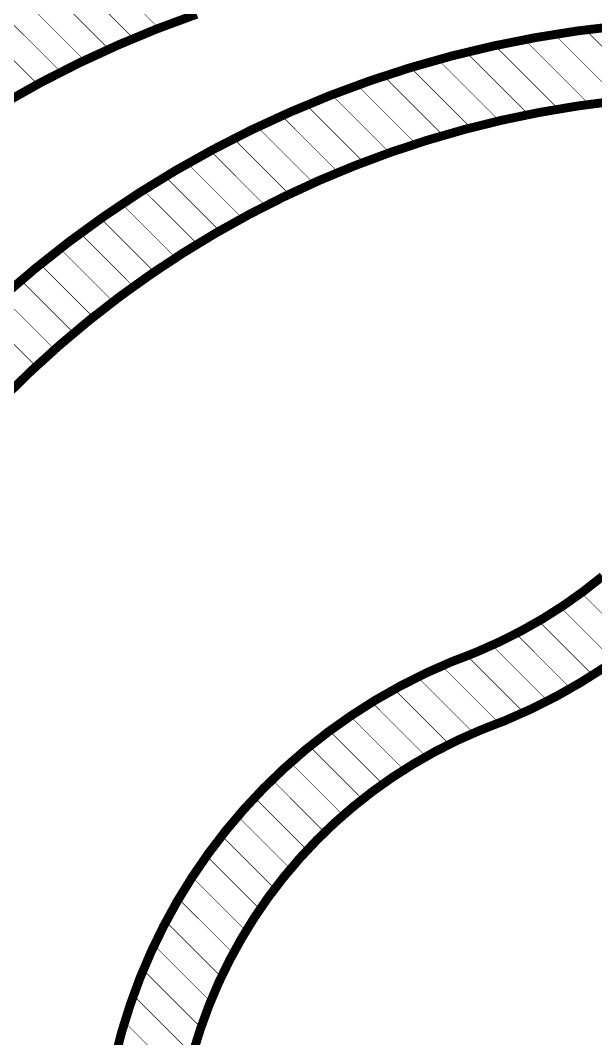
# Model space of a CAD drawing. Header units: inches. Extents: x -4.2 to 12.6, y -6.1 to 3.
# Drawn here: x 7.841 to 8.815, y -1.393 to 0.331 of the extents above; entities that cross this region are included whole.
import ezdxf

# ---------------------------------------------------------------- set-up
doc = ezdxf.new("R2010")
doc.units = ezdxf.units.IN
doc.header["$MEASUREMENT"] = 0
doc.layers.add('Dimension', color=6, linetype='Continuous')

msp = doc.modelspace()

# ---------------------------------------------------------------- linework, layer by layer
at = {"layer": 'Dimension'}
for points, const_width in [([(7.9783, 0.4142), (8.0757, 0.3168)], 0.001), ([(7.9365, 0.396), (8.0332, 0.2993)], 0.001), ([(7.8953, 0.3772), (7.9913, 0.2813)], 0.001), ([(7.8554, 0.3572), (7.9502, 0.2623)], 0.001), ([(8.0723, 0.3163), (8.1395, 0.3411)], 0.015), ([(7.8159, 0.3366), (7.9102, 0.2424)], 0.001), ([(8.7848, 0.3129), (8.8568, 0.3214)], 0.015), ([(7.7771, 0.3154), (7.8706, 0.2219)], 0.001), ([(8.0061, 0.2888), (8.0723, 0.3163)], 0.015), ([(8.7132, 0.3015), (8.7848, 0.3129)], 0.015), ([(8.7974, 0.3151), (8.9133, 0.1992)], 0.001), ([(7.941, 0.2588), (8.0061, 0.2888)], 0.015), ([(8.5716, 0.2705), (8.6421, 0.2874)], 0.015), ([(8.6421, 0.2874), (8.7132, 0.3015)], 0.015), ([(8.694, 0.2985), (8.8049, 0.1876)], 0.001), ([(8.7451, 0.3074), (8.8583, 0.1942)], 0.001), ([(8.5018, 0.2508), (8.5716, 0.2705)], 0.015), ([(8.5955, 0.277), (8.7021, 0.1704)], 0.001), ([(8.644, 0.2885), (8.7528, 0.1797)], 0.001), ([(7.8771, 0.2263), (7.941, 0.2588)], 0.015), ([(8.548, 0.2646), (8.6525, 0.16)], 0.001), ([(8.4329, 0.2284), (8.5018, 0.2508)], 0.015), ([(8.5012, 0.2513), (8.6044, 0.1481)], 0.001), ([(7.8146, 0.1913), (7.8771, 0.2263)], 0.015), ([(8.3649, 0.2033), (8.4329, 0.2284)], 0.015), ([(8.4559, 0.2366), (8.5575, 0.135)], 0.001), ([(8.2979, 0.1755), (8.3649, 0.2033)], 0.015), ([(8.4113, 0.2212), (8.5115, 0.121)], 0.001), ([(8.3675, 0.205), (8.4665, 0.1061)], 0.001), ([(8.7206, 0.175), (8.785, 0.1858)], 0.015), ([(8.785, 0.1858), (8.8497, 0.1942)], 0.015), ([(8.2321, 0.1452), (8.2979, 0.1755)], 0.015), ([(8.325, 0.1875), (8.4227, 0.0898)], 0.001), ([(8.6567, 0.1618), (8.7206, 0.175)], 0.015), ([(8.2831, 0.1695), (8.3799, 0.0726)], 0.001), ([(8.5933, 0.1461), (8.6567, 0.1618)], 0.015), ([(8.1675, 0.1122), (8.2321, 0.1452)], 0.015), ([(8.242, 0.1505), (8.3378, 0.0547)], 0.001), ([(8.5306, 0.128), (8.5933, 0.1461)], 0.015), ([(8.2019, 0.1306), (8.2968, 0.0358)], 0.001), ([(8.4686, 0.1076), (8.5306, 0.128)], 0.015), ([(8.1042, 0.0768), (8.1675, 0.1122)], 0.015), ([(8.1624, 0.1102), (8.2567, 0.0158)], 0.001), ([(8.4074, 0.0848), (8.4686, 0.1076)], 0.015), ([(8.1239, 0.0886), (8.2173, -0.0048)], 0.001), ([(8.3471, 0.0598), (8.4074, 0.0848)], 0.015), ([(8.0424, 0.0389), (8.1042, 0.0768)], 0.015), ([(8.0861, 0.0664), (8.1788, -0.0263)], 0.001), ([(8.2879, 0.0324), (8.3471, 0.0598)], 0.015), ([(7.9821, -0.0014), (8.0424, 0.0389)], 0.015), ([(8.0489, 0.0436), (8.1413, -0.0487)], 0.001), ([(8.2297, 0.0029), (8.2879, 0.0324)], 0.015), ([(8.0127, 0.0198), (8.1043, -0.0718)], 0.001), ([(7.9235, -0.044), (7.9821, -0.0014)], 0.015), ([(8.1726, -0.0289), (8.2297, 0.0029)], 0.015), ([(7.9769, -0.0044), (8.0682, -0.0957)], 0.001), ([(7.9422, -0.0296), (8.0331, -0.1206)], 0.001), ([(8.1168, -0.0628), (8.1726, -0.0289)], 0.015), ([(7.8666, -0.0889), (7.9235, -0.044)], 0.015), ([(7.908, -0.0555), (7.9985, -0.146)], 0.001), ([(8.0624, -0.0988), (8.1168, -0.0628)], 0.015), ([(7.8114, -0.136), (7.8666, -0.0889)], 0.015), ([(7.8744, -0.0819), (7.9647, -0.1722)], 0.001), ([(8.0093, -0.1368), (8.0624, -0.0988)], 0.015), ([(7.8418, -0.1093), (7.9319, -0.1993)], 0.001), ([(7.8095, -0.137), (7.8995, -0.227)], 0.001), ([(7.9578, -0.1768), (8.0093, -0.1368)], 0.015), ([(7.7783, -0.1658), (7.868, -0.2555)], 0.001), ([(7.9077, -0.2188), (7.9578, -0.1768)], 0.015), ([(7.8593, -0.2626), (7.9077, -0.2188)], 0.015), ([(7.8127, -0.3082), (7.8593, -0.2626)], 0.015), ([(8.794, -0.636), (8.8267, -0.6103)], 0.015), ([(8.76, -0.6601), (8.794, -0.636)], 0.015), ([(8.7903, -0.6378), (8.8809, -0.7283)], 0.001), ([(8.7249, -0.6824), (8.76, -0.6601)], 0.015), ([(8.755, -0.6625), (8.8463, -0.7537)], 0.001), ([(8.6887, -0.7029), (8.7249, -0.6824)], 0.015), ([(8.718, -0.6855), (8.8103, -0.7778)], 0.001), ([(8.6515, -0.7216), (8.6887, -0.7029)], 0.015), ([(8.6794, -0.7068), (8.7729, -0.8004)], 0.001), ([(8.6134, -0.7385), (8.6515, -0.7216)], 0.015), ([(8.5715, -0.7548), (8.5941, -0.7462)], 0.015), ([(8.5941, -0.7462), (8.6134, -0.7385)], 0.015), ([(8.6389, -0.7264), (8.7341, -0.8216)], 0.001), ([(8.5273, -0.7743), (8.5715, -0.7548)], 0.015), ([(8.5968, -0.7443), (8.6937, -0.8412)], 0.001), ([(8.7898, -0.79), (8.8303, -0.7643)], 0.015), ([(8.4842, -0.7961), (8.5273, -0.7743)], 0.015), ([(8.5542, -0.7617), (8.6517, -0.8592)], 0.001), ([(8.4421, -0.8199), (8.4842, -0.7961)], 0.015), ([(8.5132, -0.7807), (8.609, -0.8764)], 0.001), ([(8.7481, -0.8137), (8.7898, -0.79)], 0.015), ([(8.4737, -0.8012), (8.5679, -0.8954)], 0.001), ([(8.7052, -0.8353), (8.7481, -0.8137)], 0.015), ([(8.4014, -0.8459), (8.4421, -0.8199)], 0.015), ([(8.4357, -0.8232), (8.5286, -0.9161)], 0.001), ([(8.362, -0.8738), (8.4014, -0.8459)], 0.015), ([(8.6613, -0.8547), (8.7052, -0.8353)], 0.015), ([(8.3992, -0.8467), (8.4911, -0.9385)], 0.001), ([(8.6194, -0.871), (8.6389, -0.8633)], 0.015), ([(8.6389, -0.8633), (8.6613, -0.8547)], 0.015), ([(8.6389, -0.8633), (8.6389, -0.8633)], 0.015), ([(8.324, -0.9037), (8.362, -0.8738)], 0.015), ([(8.3641, -0.8716), (8.4551, -0.9626)], 0.001), ([(8.581, -0.888), (8.6194, -0.871)], 0.015), ([(8.2876, -0.9355), (8.324, -0.9037)], 0.015), ([(8.5435, -0.9069), (8.581, -0.888)], 0.015), ([(8.3304, -0.8979), (8.4208, -0.9883)], 0.001), ([(8.507, -0.9277), (8.5435, -0.9069)], 0.015), ([(8.2529, -0.969), (8.2876, -0.9355)], 0.015), ([(8.2981, -0.9256), (8.388, -1.0155)], 0.001), ([(8.4715, -0.9502), (8.507, -0.9277)], 0.015), ([(8.4373, -0.9745), (8.4715, -0.9502)], 0.015), ([(8.2198, -1.0043), (8.2529, -0.969)], 0.015), ([(8.2671, -0.9545), (8.3567, -1.0442)], 0.001), ([(8.4043, -1.0005), (8.4373, -0.9745)], 0.015), ([(8.1886, -1.0411), (8.2198, -1.0043)], 0.015), ([(8.2373, -0.9848), (8.327, -1.0745)], 0.001), ([(8.3726, -1.0281), (8.4043, -1.0005)], 0.015), ([(8.2089, -1.0164), (8.2988, -1.1063)], 0.001), ([(8.1593, -1.0795), (8.1886, -1.0411)], 0.015), ([(8.3424, -1.0573), (8.3726, -1.0281)], 0.015), ([(8.1818, -1.0493), (8.2721, -1.1396)], 0.001), ([(8.3137, -1.0879), (8.3424, -1.0573)], 0.015), ([(8.1319, -1.1193), (8.1593, -1.0795)], 0.015), ([(8.156, -1.0835), (8.247, -1.1745)], 0.001), ([(8.2865, -1.12), (8.3137, -1.0879)], 0.015), ([(8.1065, -1.1604), (8.1319, -1.1193)], 0.015), ([(8.1316, -1.1191), (8.2235, -1.211)], 0.001), ([(8.261, -1.1533), (8.2865, -1.12)], 0.015), ([(8.0833, -1.2028), (8.1065, -1.1604)], 0.015), ([(8.2372, -1.1879), (8.261, -1.1533)], 0.015), ([(8.1087, -1.1562), (8.2017, -1.2491)], 0.001), ([(8.2152, -1.2237), (8.2372, -1.1879)], 0.015), ([(8.0622, -1.2463), (8.0833, -1.2028)], 0.015), ([(8.0873, -1.1948), (8.1815, -1.289)], 0.001), ([(8.195, -1.2605), (8.2152, -1.2237)], 0.015), ([(8.0433, -1.2907), (8.0622, -1.2463)], 0.015), ([(8.0674, -1.2348), (8.1632, -1.3307)], 0.001), ([(8.1766, -1.2983), (8.195, -1.2605)], 0.015), ([(8.0267, -1.3361), (8.0433, -1.2907)], 0.015), ([(8.049, -1.2765), (8.1468, -1.3743)], 0.001), ([(8.1602, -1.337), (8.1766, -1.2983)], 0.015), ([(8.0324, -1.3198), (8.1326, -1.4201)], 0.001), ([(8.0123, -1.3822), (8.0267, -1.3361)], 0.015), ([(8.1458, -1.3764), (8.1602, -1.337)], 0.015), ([(8.0003, -1.429), (8.0123, -1.3822)], 0.015), ([(8.0175, -1.365), (8.1208, -1.4683)], 0.001), ([(8.1333, -1.4165), (8.1458, -1.3764)], 0.015)]:
    msp.add_lwpolyline(points, dxfattribs=dict(at, const_width=const_width))
for points, const_width in [([(8.0685, 0.3163, 1), (8.076, 0.3163, 1)], 0.0075), ([(8.0685, 0.3163, 1), (8.076, 0.3163, 1)], 0.0075), ([(8.0755, 0.3168, 1), (8.076, 0.3168, 1)], 0.0005), ([(8.7811, 0.3129, 1), (8.7886, 0.3129, 1)], 0.0075), ([(8.7811, 0.3129, 1), (8.7886, 0.3129, 1)], 0.0075), ([(8.7971, 0.3151, 1), (8.7976, 0.3151, 1)], 0.0005), ([(8.0023, 0.2888, 1), (8.0098, 0.2888, 1)], 0.0075), ([(8.0023, 0.2888, 1), (8.0098, 0.2888, 1)], 0.0075), ([(8.033, 0.2993, 1), (8.0335, 0.2993, 1)], 0.0005), ([(8.6384, 0.2874, 1), (8.6459, 0.2874, 1)], 0.0075), ([(8.6384, 0.2874, 1), (8.6459, 0.2874, 1)], 0.0075), ([(8.6938, 0.2985, 1), (8.6943, 0.2985, 1)], 0.0005), ([(8.7095, 0.3015, 1), (8.717, 0.3015, 1)], 0.0075), ([(8.7095, 0.3015, 1), (8.717, 0.3015, 1)], 0.0075), ([(8.7449, 0.3074, 1), (8.7454, 0.3074, 1)], 0.0005), ([(7.991, 0.2813, 1), (7.9915, 0.2813, 1)], 0.0005), ([(8.5679, 0.2705, 1), (8.5754, 0.2705, 1)], 0.0075), ([(8.5679, 0.2705, 1), (8.5754, 0.2705, 1)], 0.0075), ([(8.5953, 0.277, 1), (8.5958, 0.277, 1)], 0.0005), ([(8.6437, 0.2885, 1), (8.6442, 0.2885, 1)], 0.0005), ([(7.9372, 0.2588, 1), (7.9447, 0.2588, 1)], 0.0075), ([(7.9372, 0.2588, 1), (7.9447, 0.2588, 1)], 0.0075), ([(7.9499, 0.2623, 1), (7.9504, 0.2623, 1)], 0.0005), ([(8.5477, 0.2646, 1), (8.5482, 0.2646, 1)], 0.0005), ([(7.9099, 0.2424, 1), (7.9104, 0.2424, 1)], 0.0005), ([(8.4981, 0.2508, 1), (8.5056, 0.2508, 1)], 0.0075), ([(8.4981, 0.2508, 1), (8.5056, 0.2508, 1)], 0.0075), ([(8.5009, 0.2513, 1), (8.5014, 0.2513, 1)], 0.0005), ([(7.8734, 0.2263, 1), (7.8809, 0.2263, 1)], 0.0075), ([(7.8734, 0.2263, 1), (7.8809, 0.2263, 1)], 0.0075), ([(8.4291, 0.2284, 1), (8.4366, 0.2284, 1)], 0.0075), ([(8.4291, 0.2284, 1), (8.4366, 0.2284, 1)], 0.0075), ([(8.4557, 0.2366, 1), (8.4562, 0.2366, 1)], 0.0005), ([(7.8704, 0.2219, 1), (7.8709, 0.2219, 1)], 0.0005), ([(8.3611, 0.2033, 1), (8.3686, 0.2033, 1)], 0.0075), ([(8.3611, 0.2033, 1), (8.3686, 0.2033, 1)], 0.0075), ([(8.4111, 0.2212, 1), (8.4116, 0.2212, 1)], 0.0005), ([(8.3673, 0.205, 1), (8.3678, 0.205, 1)], 0.0005), ([(8.7812, 0.1858, 1), (8.7887, 0.1858, 1)], 0.0075), ([(8.7812, 0.1858, 1), (8.7887, 0.1858, 1)], 0.0075), ([(8.2941, 0.1755, 1), (8.3016, 0.1755, 1)], 0.0075), ([(8.2941, 0.1755, 1), (8.3016, 0.1755, 1)], 0.0075), ([(8.3248, 0.1875, 1), (8.3253, 0.1875, 1)], 0.0005), ([(8.7168, 0.175, 1), (8.7243, 0.175, 1)], 0.0075), ([(8.7168, 0.175, 1), (8.7243, 0.175, 1)], 0.0075), ([(8.7526, 0.1797, 1), (8.7531, 0.1797, 1)], 0.0005), ([(8.8046, 0.1876, 1), (8.8051, 0.1876, 1)], 0.0005), ([(8.2828, 0.1695, 1), (8.2833, 0.1695, 1)], 0.0005), ([(8.6529, 0.1618, 1), (8.6604, 0.1618, 1)], 0.0075), ([(8.6529, 0.1618, 1), (8.6604, 0.1618, 1)], 0.0075), ([(8.6523, 0.16, 1), (8.6528, 0.16, 1)], 0.0005), ([(8.7019, 0.1704, 1), (8.7024, 0.1704, 1)], 0.0005), ([(8.2283, 0.1452, 1), (8.2358, 0.1452, 1)], 0.0075), ([(8.2283, 0.1452, 1), (8.2358, 0.1452, 1)], 0.0075), ([(8.2418, 0.1505, 1), (8.2423, 0.1505, 1)], 0.0005), ([(8.5896, 0.1461, 1), (8.5971, 0.1461, 1)], 0.0075), ([(8.5896, 0.1461, 1), (8.5971, 0.1461, 1)], 0.0075), ([(8.6042, 0.1481, 1), (8.6047, 0.1481, 1)], 0.0005), ([(8.2017, 0.1306, 1), (8.2022, 0.1306, 1)], 0.0005), ([(8.5113, 0.121, 1), (8.5118, 0.121, 1)], 0.0005), ([(8.5268, 0.128, 1), (8.5343, 0.128, 1)], 0.0075), ([(8.5268, 0.128, 1), (8.5343, 0.128, 1)], 0.0075), ([(8.5572, 0.135, 1), (8.5577, 0.135, 1)], 0.0005), ([(8.1637, 0.1122, 1), (8.1712, 0.1122, 1)], 0.0075), ([(8.1637, 0.1122, 1), (8.1712, 0.1122, 1)], 0.0075), ([(8.1621, 0.1102, 1), (8.1626, 0.1102, 1)], 0.0005), ([(8.4648, 0.1076, 1), (8.4723, 0.1076, 1)], 0.0075), ([(8.4648, 0.1076, 1), (8.4723, 0.1076, 1)], 0.0075), ([(8.4662, 0.1061, 1), (8.4667, 0.1061, 1)], 0.0005), ([(8.1237, 0.0886, 1), (8.1242, 0.0886, 1)], 0.0005), ([(8.4037, 0.0848, 1), (8.4112, 0.0848, 1)], 0.0075), ([(8.4037, 0.0848, 1), (8.4112, 0.0848, 1)], 0.0075), ([(8.4225, 0.0898, 1), (8.423, 0.0898, 1)], 0.0005), ([(8.1005, 0.0768, 1), (8.108, 0.0768, 1)], 0.0075), ([(8.1005, 0.0768, 1), (8.108, 0.0768, 1)], 0.0075), ([(8.3796, 0.0726, 1), (8.3801, 0.0726, 1)], 0.0005), ([(8.0858, 0.0664, 1), (8.0863, 0.0664, 1)], 0.0005), ([(8.3376, 0.0547, 1), (8.3381, 0.0547, 1)], 0.0005), ([(8.3434, 0.0598, 1), (8.3509, 0.0598, 1)], 0.0075), ([(8.3434, 0.0598, 1), (8.3509, 0.0598, 1)], 0.0075), ([(8.0387, 0.0389, 1), (8.0462, 0.0389, 1)], 0.0075), ([(8.0387, 0.0389, 1), (8.0462, 0.0389, 1)], 0.0075), ([(8.0486, 0.0436, 1), (8.0491, 0.0436, 1)], 0.0005), ([(8.2841, 0.0324, 1), (8.2916, 0.0324, 1)], 0.0075), ([(8.2841, 0.0324, 1), (8.2916, 0.0324, 1)], 0.0075), ([(8.2965, 0.0358, 1), (8.297, 0.0358, 1)], 0.0005), ([(8.0124, 0.0198, 1), (8.0129, 0.0198, 1)], 0.0005), ([(7.9784, -0.0014, 1), (7.9859, -0.0014, 1)], 0.0075), ([(7.9784, -0.0014, 1), (7.9859, -0.0014, 1)], 0.0075), ([(8.2259, 0.0029, 1), (8.2334, 0.0029, 1)], 0.0075), ([(8.2259, 0.0029, 1), (8.2334, 0.0029, 1)], 0.0075), ([(8.2564, 0.0158, 1), (8.2569, 0.0158, 1)], 0.0005), ([(7.9767, -0.0044, 1), (7.9772, -0.0044, 1)], 0.0005), ([(8.2171, -0.0048, 1), (8.2176, -0.0048, 1)], 0.0005), ([(7.9419, -0.0296, 1), (7.9424, -0.0296, 1)], 0.0005), ([(8.1689, -0.0289, 1), (8.1764, -0.0289, 1)], 0.0075), ([(8.1689, -0.0289, 1), (8.1764, -0.0289, 1)], 0.0075), ([(8.1785, -0.0263, 1), (8.179, -0.0263, 1)], 0.0005), ([(7.9197, -0.044, 1), (7.9272, -0.044, 1)], 0.0075), ([(7.9197, -0.044, 1), (7.9272, -0.044, 1)], 0.0075), ([(8.141, -0.0487, 1), (8.1415, -0.0487, 1)], 0.0005), ([(7.9077, -0.0555, 1), (7.9082, -0.0555, 1)], 0.0005), ([(8.1131, -0.0628, 1), (8.1206, -0.0628, 1)], 0.0075), ([(8.1131, -0.0628, 1), (8.1206, -0.0628, 1)], 0.0075), ([(7.8628, -0.0889, 1), (7.8703, -0.0889, 1)], 0.0075), ([(7.8628, -0.0889, 1), (7.8703, -0.0889, 1)], 0.0075), ([(7.8742, -0.0819, 1), (7.8747, -0.0819, 1)], 0.0005), ([(8.1041, -0.0718, 1), (8.1046, -0.0718, 1)], 0.0005), ([(8.0586, -0.0988, 1), (8.0661, -0.0988, 1)], 0.0075), ([(8.0586, -0.0988, 1), (8.0661, -0.0988, 1)], 0.0075), ([(8.068, -0.0957, 1), (8.0685, -0.0957, 1)], 0.0005), ([(7.8415, -0.1093, 1), (7.842, -0.1093, 1)], 0.0005), ([(8.0328, -0.1206, 1), (8.0333, -0.1206, 1)], 0.0005), ([(8.0056, -0.1368, 1), (8.0131, -0.1368, 1)], 0.0075), ([(8.0056, -0.1368, 1), (8.0131, -0.1368, 1)], 0.0075), ([(7.9983, -0.146, 1), (7.9988, -0.146, 1)], 0.0005), ([(7.954, -0.1768, 1), (7.9615, -0.1768, 1)], 0.0075), ([(7.954, -0.1768, 1), (7.9615, -0.1768, 1)], 0.0075), ([(7.9645, -0.1722, 1), (7.965, -0.1722, 1)], 0.0005), ([(7.9316, -0.1993, 1), (7.9321, -0.1993, 1)], 0.0005), ([(7.904, -0.2188, 1), (7.9115, -0.2188, 1)], 0.0075), ([(7.904, -0.2188, 1), (7.9115, -0.2188, 1)], 0.0075), ([(7.8993, -0.227, 1), (7.8998, -0.227, 1)], 0.0005), ([(7.8556, -0.2626, 1), (7.8631, -0.2626, 1)], 0.0075), ([(7.8556, -0.2626, 1), (7.8631, -0.2626, 1)], 0.0075), ([(7.8678, -0.2555, 1), (7.8683, -0.2555, 1)], 0.0005), ([(8.7902, -0.636, 1), (8.7977, -0.636, 1)], 0.0075), ([(8.7902, -0.636, 1), (8.7977, -0.636, 1)], 0.0075), ([(8.7901, -0.6378, 1), (8.7906, -0.6378, 1)], 0.0005), ([(8.7562, -0.6601, 1), (8.7637, -0.6601, 1)], 0.0075), ([(8.7562, -0.6601, 1), (8.7637, -0.6601, 1)], 0.0075), ([(8.7547, -0.6625, 1), (8.7552, -0.6625, 1)], 0.0005), ([(8.7211, -0.6824, 1), (8.7286, -0.6824, 1)], 0.0075), ([(8.7211, -0.6824, 1), (8.7286, -0.6824, 1)], 0.0075), ([(8.7178, -0.6855, 1), (8.7183, -0.6855, 1)], 0.0005), ([(8.6791, -0.7068, 1), (8.6796, -0.7068, 1)], 0.0005), ([(8.6849, -0.7029, 1), (8.6924, -0.7029, 1)], 0.0075), ([(8.6849, -0.7029, 1), (8.6924, -0.7029, 1)], 0.0075), ([(8.6477, -0.7216, 1), (8.6552, -0.7216, 1)], 0.0075), ([(8.6477, -0.7216, 1), (8.6552, -0.7216, 1)], 0.0075), ([(8.5903, -0.7462, 1), (8.5978, -0.7462, 1)], 0.0075), ([(8.5903, -0.7462, 1), (8.5978, -0.7462, 1)], 0.0075), ([(8.6096, -0.7385, 1), (8.6171, -0.7385, 1)], 0.0075), ([(8.6096, -0.7385, 1), (8.6171, -0.7385, 1)], 0.0075), ([(8.6387, -0.7264, 1), (8.6392, -0.7264, 1)], 0.0005), ([(8.5678, -0.7548, 1), (8.5753, -0.7548, 1)], 0.0075), ([(8.5678, -0.7548, 1), (8.5753, -0.7548, 1)], 0.0075), ([(8.5966, -0.7443, 1), (8.5971, -0.7443, 1)], 0.0005), ([(8.5236, -0.7743, 1), (8.5311, -0.7743, 1)], 0.0075), ([(8.5236, -0.7743, 1), (8.5311, -0.7743, 1)], 0.0075), ([(8.554, -0.7617, 1), (8.5545, -0.7617, 1)], 0.0005), ([(8.4804, -0.7961, 1), (8.4879, -0.7961, 1)], 0.0075), ([(8.4804, -0.7961, 1), (8.4879, -0.7961, 1)], 0.0075), ([(8.5129, -0.7807, 1), (8.5134, -0.7807, 1)], 0.0005), ([(8.7861, -0.79, 1), (8.7936, -0.79, 1)], 0.0075), ([(8.7861, -0.79, 1), (8.7936, -0.79, 1)], 0.0075), ([(8.8101, -0.7778, 1), (8.8106, -0.7778, 1)], 0.0005), ([(8.4735, -0.8012, 1), (8.474, -0.8012, 1)], 0.0005), ([(8.7444, -0.8137, 1), (8.7519, -0.8137, 1)], 0.0075), ([(8.7444, -0.8137, 1), (8.7519, -0.8137, 1)], 0.0075), ([(8.7727, -0.8004, 1), (8.7732, -0.8004, 1)], 0.0005), ([(8.4384, -0.8199, 1), (8.4459, -0.8199, 1)], 0.0075), ([(8.4384, -0.8199, 1), (8.4459, -0.8199, 1)], 0.0075), ([(8.4355, -0.8232, 1), (8.436, -0.8232, 1)], 0.0005), ([(8.7338, -0.8216, 1), (8.7343, -0.8216, 1)], 0.0005), ([(8.3976, -0.8459, 1), (8.4051, -0.8459, 1)], 0.0075), ([(8.3976, -0.8459, 1), (8.4051, -0.8459, 1)], 0.0075), ([(8.6934, -0.8412, 1), (8.6939, -0.8412, 1)], 0.0005), ([(8.7015, -0.8353, 1), (8.709, -0.8353, 1)], 0.0075), ([(8.7015, -0.8353, 1), (8.709, -0.8353, 1)], 0.0075), ([(8.3989, -0.8467, 1), (8.3994, -0.8467, 1)], 0.0005), ([(8.6352, -0.8633, 1), (8.6427, -0.8633, 1)], 0.0075), ([(8.6352, -0.8633, 1), (8.6427, -0.8633, 1)], 0.0075), ([(8.6352, -0.8633, 1), (8.6427, -0.8633, 1)], 0.0075), ([(8.6352, -0.8633, 1), (8.6427, -0.8633, 1)], 0.0075), ([(8.6514, -0.8592, 1), (8.6519, -0.8592, 1)], 0.0005), ([(8.6576, -0.8547, 1), (8.6651, -0.8547, 1)], 0.0075), ([(8.6576, -0.8547, 1), (8.6651, -0.8547, 1)], 0.0075), ([(8.3582, -0.8738, 1), (8.3657, -0.8738, 1)], 0.0075), ([(8.3582, -0.8738, 1), (8.3657, -0.8738, 1)], 0.0075), ([(8.3638, -0.8716, 1), (8.3643, -0.8716, 1)], 0.0005), ([(8.6087, -0.8764, 1), (8.6092, -0.8764, 1)], 0.0005), ([(8.6157, -0.871, 1), (8.6232, -0.871, 1)], 0.0075), ([(8.6157, -0.871, 1), (8.6232, -0.871, 1)], 0.0075), ([(8.3203, -0.9037, 1), (8.3278, -0.9037, 1)], 0.0075), ([(8.3203, -0.9037, 1), (8.3278, -0.9037, 1)], 0.0075), ([(8.5677, -0.8954, 1), (8.5682, -0.8954, 1)], 0.0005), ([(8.5773, -0.888, 1), (8.5848, -0.888, 1)], 0.0075), ([(8.5773, -0.888, 1), (8.5848, -0.888, 1)], 0.0075), ([(8.3302, -0.8979, 1), (8.3307, -0.8979, 1)], 0.0005), ([(8.5397, -0.9069, 1), (8.5472, -0.9069, 1)], 0.0075), ([(8.5397, -0.9069, 1), (8.5472, -0.9069, 1)], 0.0075), ([(8.2839, -0.9355, 1), (8.2914, -0.9355, 1)], 0.0075), ([(8.2839, -0.9355, 1), (8.2914, -0.9355, 1)], 0.0075), ([(8.2978, -0.9256, 1), (8.2983, -0.9256, 1)], 0.0005), ([(8.5032, -0.9277, 1), (8.5107, -0.9277, 1)], 0.0075), ([(8.5032, -0.9277, 1), (8.5107, -0.9277, 1)], 0.0075), ([(8.5284, -0.9161, 1), (8.5289, -0.9161, 1)], 0.0005), ([(8.4678, -0.9502, 1), (8.4753, -0.9502, 1)], 0.0075), ([(8.4678, -0.9502, 1), (8.4753, -0.9502, 1)], 0.0075), ([(8.4908, -0.9385, 1), (8.4913, -0.9385, 1)], 0.0005), ([(8.2491, -0.969, 1), (8.2566, -0.969, 1)], 0.0075), ([(8.2491, -0.969, 1), (8.2566, -0.969, 1)], 0.0075), ([(8.2668, -0.9545, 1), (8.2673, -0.9545, 1)], 0.0005), ([(8.4549, -0.9626, 1), (8.4554, -0.9626, 1)], 0.0005), ([(8.4335, -0.9745, 1), (8.441, -0.9745, 1)], 0.0075), ([(8.4335, -0.9745, 1), (8.441, -0.9745, 1)], 0.0075), ([(8.2161, -1.0043, 1), (8.2236, -1.0043, 1)], 0.0075), ([(8.2161, -1.0043, 1), (8.2236, -1.0043, 1)], 0.0075), ([(8.2371, -0.9848, 1), (8.2376, -0.9848, 1)], 0.0005), ([(8.4005, -1.0005, 1), (8.408, -1.0005, 1)], 0.0075), ([(8.4005, -1.0005, 1), (8.408, -1.0005, 1)], 0.0075), ([(8.4205, -0.9883, 1), (8.421, -0.9883, 1)], 0.0005), ([(8.2087, -1.0164, 1), (8.2092, -1.0164, 1)], 0.0005), ([(8.3877, -1.0155, 1), (8.3882, -1.0155, 1)], 0.0005), ([(8.1848, -1.0411, 1), (8.1923, -1.0411, 1)], 0.0075), ([(8.1848, -1.0411, 1), (8.1923, -1.0411, 1)], 0.0075), ([(8.3689, -1.0281, 1), (8.3764, -1.0281, 1)], 0.0075), ([(8.3689, -1.0281, 1), (8.3764, -1.0281, 1)], 0.0075), ([(8.1815, -1.0493, 1), (8.182, -1.0493, 1)], 0.0005), ([(8.3387, -1.0573, 1), (8.3462, -1.0573, 1)], 0.0075), ([(8.3387, -1.0573, 1), (8.3462, -1.0573, 1)], 0.0075), ([(8.3565, -1.0442, 1), (8.357, -1.0442, 1)], 0.0005), ([(8.1555, -1.0795, 1), (8.163, -1.0795, 1)], 0.0075), ([(8.1555, -1.0795, 1), (8.163, -1.0795, 1)], 0.0075), ([(8.1557, -1.0835, 1), (8.1562, -1.0835, 1)], 0.0005), ([(8.3099, -1.0879, 1), (8.3174, -1.0879, 1)], 0.0075), ([(8.3099, -1.0879, 1), (8.3174, -1.0879, 1)], 0.0075), ([(8.3268, -1.0745, 1), (8.3273, -1.0745, 1)], 0.0005), ([(8.1281, -1.1193, 1), (8.1356, -1.1193, 1)], 0.0075), ([(8.1281, -1.1193, 1), (8.1356, -1.1193, 1)], 0.0075), ([(8.1313, -1.1191, 1), (8.1318, -1.1191, 1)], 0.0005), ([(8.2828, -1.12, 1), (8.2903, -1.12, 1)], 0.0075), ([(8.2828, -1.12, 1), (8.2903, -1.12, 1)], 0.0075), ([(8.2985, -1.1063, 1), (8.299, -1.1063, 1)], 0.0005), ([(8.1028, -1.1604, 1), (8.1103, -1.1604, 1)], 0.0075), ([(8.1028, -1.1604, 1), (8.1103, -1.1604, 1)], 0.0075), ([(8.2573, -1.1533, 1), (8.2648, -1.1533, 1)], 0.0075), ([(8.2573, -1.1533, 1), (8.2648, -1.1533, 1)], 0.0075), ([(8.2719, -1.1396, 1), (8.2724, -1.1396, 1)], 0.0005), ([(8.1084, -1.1562, 1), (8.1089, -1.1562, 1)], 0.0005), ([(8.2335, -1.1879, 1), (8.241, -1.1879, 1)], 0.0075), ([(8.2335, -1.1879, 1), (8.241, -1.1879, 1)], 0.0075), ([(8.2468, -1.1745, 1), (8.2473, -1.1745, 1)], 0.0005), ([(8.0795, -1.2028, 1), (8.087, -1.2028, 1)], 0.0075), ([(8.0795, -1.2028, 1), (8.087, -1.2028, 1)], 0.0075), ([(8.087, -1.1948, 1), (8.0875, -1.1948, 1)], 0.0005), ([(8.2114, -1.2237, 1), (8.2189, -1.2237, 1)], 0.0075), ([(8.2114, -1.2237, 1), (8.2189, -1.2237, 1)], 0.0075), ([(8.2233, -1.211, 1), (8.2238, -1.211, 1)], 0.0005), ([(8.0584, -1.2463, 1), (8.0659, -1.2463, 1)], 0.0075), ([(8.0584, -1.2463, 1), (8.0659, -1.2463, 1)], 0.0075), ([(8.0671, -1.2348, 1), (8.0676, -1.2348, 1)], 0.0005), ([(8.1912, -1.2605, 1), (8.1987, -1.2605, 1)], 0.0075), ([(8.1912, -1.2605, 1), (8.1987, -1.2605, 1)], 0.0075), ([(8.2014, -1.2491, 1), (8.2019, -1.2491, 1)], 0.0005), ([(8.0396, -1.2907, 1), (8.0471, -1.2907, 1)], 0.0075), ([(8.0396, -1.2907, 1), (8.0471, -1.2907, 1)], 0.0075), ([(8.0488, -1.2765, 1), (8.0493, -1.2765, 1)], 0.0005), ([(8.1729, -1.2983, 1), (8.1804, -1.2983, 1)], 0.0075), ([(8.1729, -1.2983, 1), (8.1804, -1.2983, 1)], 0.0075), ([(8.1813, -1.289, 1), (8.1818, -1.289, 1)], 0.0005), ([(8.0321, -1.3198, 1), (8.0326, -1.3198, 1)], 0.0005), ([(8.0229, -1.3361, 1), (8.0304, -1.3361, 1)], 0.0075), ([(8.0229, -1.3361, 1), (8.0304, -1.3361, 1)], 0.0075), ([(8.1565, -1.337, 1), (8.164, -1.337, 1)], 0.0075), ([(8.1565, -1.337, 1), (8.164, -1.337, 1)], 0.0075), ([(8.163, -1.3307, 1), (8.1635, -1.3307, 1)], 0.0005), ([(8.0086, -1.3822, 1), (8.0161, -1.3822, 1)], 0.0075), ([(8.0086, -1.3822, 1), (8.0161, -1.3822, 1)], 0.0075), ([(8.0172, -1.365, 1), (8.0177, -1.365, 1)], 0.0005), ([(8.142, -1.3764, 1), (8.1495, -1.3764, 1)], 0.0075), ([(8.142, -1.3764, 1), (8.1495, -1.3764, 1)], 0.0075), ([(8.1466, -1.3743, 1), (8.1471, -1.3743, 1)], 0.0005)]:
    msp.add_lwpolyline(points, format="xyb", close=True, dxfattribs=dict(at, const_width=const_width))

doc.saveas('drawing.dxf')
